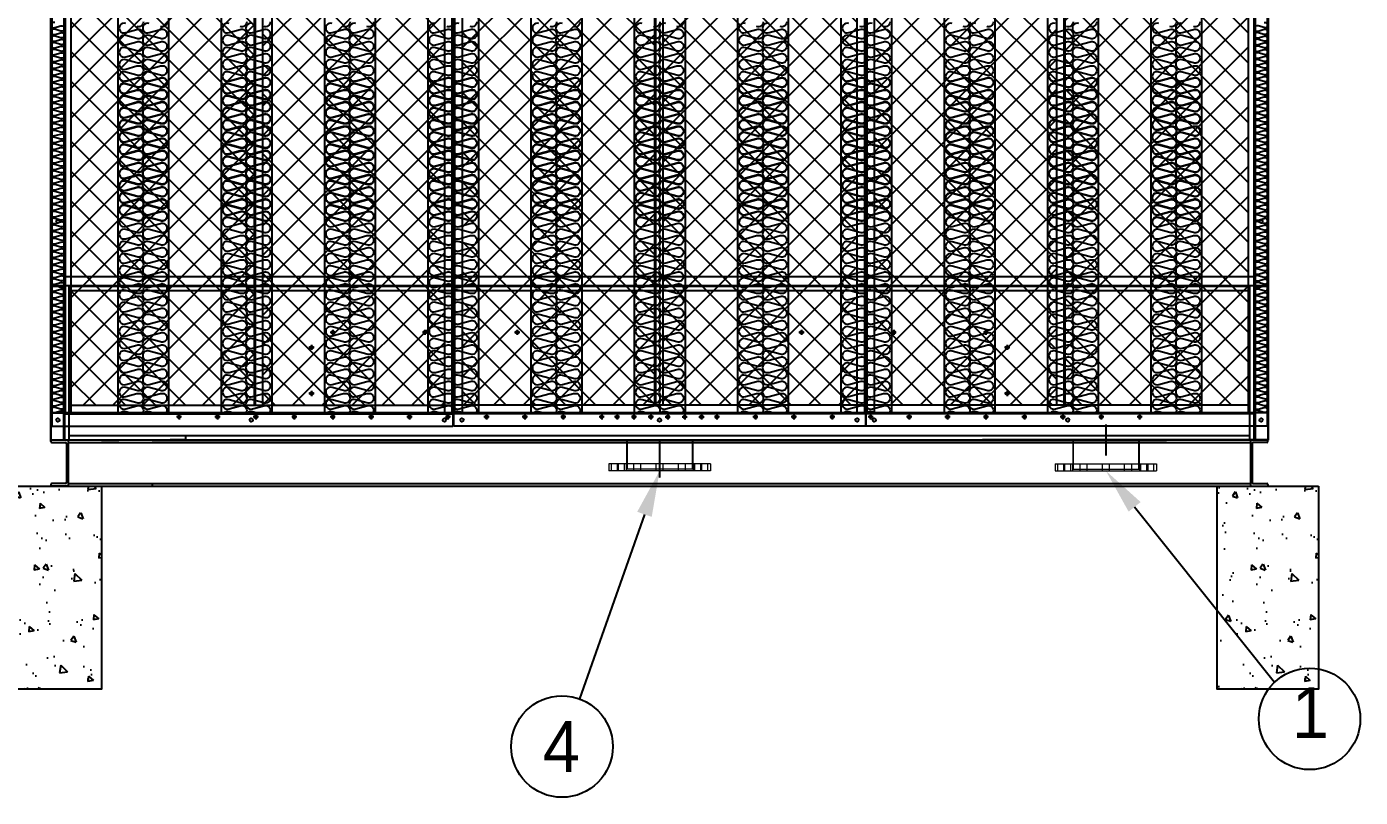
# Model space of a CAD drawing. Header units: millimetres. Extents: x 1817 to 34080, y 1746 to 24560.
# Drawn here: x 23189 to 27133, y 8652 to 10929 of the extents above; entities that cross this region are included whole.
import ezdxf
from ezdxf.enums import TextEntityAlignment as Align

# ---------------------------------------------------------------- set-up
doc = ezdxf.new("R2010")
doc.units = ezdxf.units.MM
doc.linetypes.add('CENTER', pattern=[2, 1.25, -0.25, 0.25, -0.25])
for name, color, linetype in [('center', 1, 'CENTER'), ('SMS', 220, 'Continuous'), ('냉각탑', 4, 'Continuous'), ('냉각탑_dim', 1, 'Continuous'), ('냉각탑_text', 3, 'Continuous'), ('냉각탑_찬넬방진', 1, 'Continuous')]:
    doc.layers.add(name, color=color, linetype=linetype)
doc.styles.add('돋움', font='Dotum.ttf')
pattern_1 = [(45, (4149.657, -83199.656), (-44.19417, 44.19417), []), (135, (4149.657, -83199.656), (-44.19417, -44.19417), [])]

# ---------------------------------------------------------------- blocks, each defined once
blk = doc.blocks.new('SP전면')
at = {"color": 7}
for p, q in [((31549.2, -80510.4), (31549.2, -83988.4)), ((31699.2, -80510.4), (31699.2, -83988.4))]:
    blk.add_line(p, q, dxfattribs=at)
at = {"layer": 'SMS', "color": 5}
for points in [[(31625.1, -82833.1, -0.524856), (31605.6, -82846.6)], [(31572.7, -82837.7, 1.449198), (31572.7, -82864.5), (31605.6, -82855.6, -0.524856), (31625.1, -82869, -0.524856), (31605.6, -82882.5), (31572.7, -82873.6, 1.449198), (31572.7, -82900.4), (31605.6, -82891.5, -0.524856), (31625.1, -82905, -0.524856), (31605.6, -82918.4), (31572.7, -82909.5, 1.449198), (31572.7, -82936.3), (31605.6, -82927.4, -0.524856), (31625.1, -82940.9, -0.524856), (31605.6, -82954.3), (31572.7, -82945.4, 1.449198), (31572.7, -82972.3), (31605.6, -82963.3, -0.524856), (31625.1, -82976.8, -0.524856), (31605.6, -82990.2), (31572.7, -82981.3, 1.449198), (31572.7, -83008.2), (31605.6, -82999.3, -0.524856), (31625.1, -83012.7, -0.524856), (31605.6, -83026.1), (31572.7, -83017.2, 1.449198), (31572.7, -83044.1), (31605.6, -83035.2, -0.524856), (31625.1, -83048.6, -0.524856), (31605.6, -83062), (31572.7, -83053.1, 1.449198), (31572.7, -83080), (31605.6, -83071.1, -0.524856), (31625.1, -83084.5, -0.524856), (31605.6, -83097.9), (31572.7, -83089, 1.449198), (31572.7, -83115.9), (31605.6, -83107, -0.524856), (31625.1, -83120.4, -0.524856), (31605.6, -83133.8), (31572.7, -83124.9, 1.449198), (31572.7, -83151.8), (31605.6, -83142.9, -0.524856), (31625.1, -83156.3, -0.524856), (31605.6, -83169.8), (31572.7, -83160.9, 1.449198), (31572.7, -83187.7), (31605.6, -83178.8, -0.524856), (31625.1, -83192.2, -0.524856), (31605.6, -83205.7), (31572.7, -83196.8, 1.449198), (31572.7, -83223.6), (31605.6, -83214.7, -0.524856), (31625.1, -83228.1, -0.524856), (31605.6, -83241.6), (31572.7, -83232.7, 1.449198), (31572.7, -83259.5), (31605.6, -83250.6, -0.524856), (31625.1, -83264.1, -0.524856), (31605.6, -83277.5), (31572.7, -83268.6, 1.449198), (31572.7, -83295.4), (31605.6, -83286.5, -0.524856), (31625.1, -83300, -0.524856), (31605.6, -83313.4), (31572.7, -83304.5, 1.449198), (31572.7, -83331.4), (31605.6, -83322.4, -0.524856), (31625.1, -83335.9, -0.524856), (31605.6, -83349.3), (31572.7, -83340.4, 1.449198), (31572.7, -83367.3), (31605.6, -83358.4, -0.524856), (31625.1, -83371.8, -0.524856), (31605.6, -83385.2), (31572.7, -83376.3, 0.440524), (31553.8, -83385.9, 0.440524)], [(31694.7, -82833.1, -0.524856), (31675.2, -82846.6)], [(31642.3, -82837.7, 1.449198), (31642.3, -82864.5), (31675.2, -82855.6, -0.524856), (31694.7, -82869, -0.524856), (31675.2, -82882.5), (31642.3, -82873.6, 1.449198), (31642.3, -82900.4), (31675.2, -82891.5, -0.524856), (31694.7, -82905, -0.524856), (31675.2, -82918.4), (31642.3, -82909.5, 1.449198), (31642.3, -82936.3), (31675.2, -82927.4, -0.524856), (31694.7, -82940.9, -0.524856), (31675.2, -82954.3), (31642.3, -82945.4, 1.449198), (31642.3, -82972.3), (31675.2, -82963.3, -0.524856), (31694.7, -82976.8, -0.524856), (31675.2, -82990.2), (31642.3, -82981.3, 1.449198), (31642.3, -83008.2), (31675.2, -82999.3, -0.524856), (31694.7, -83012.7, -0.524856), (31675.2, -83026.1), (31642.3, -83017.2, 1.449198), (31642.3, -83044.1), (31675.2, -83035.2, -0.524856), (31694.7, -83048.6, -0.524856), (31675.2, -83062), (31642.3, -83053.1, 1.449198), (31642.3, -83080), (31675.2, -83071.1, -0.524856), (31694.7, -83084.5, -0.524856), (31675.2, -83097.9), (31642.3, -83089, 1.449198), (31642.3, -83115.9), (31675.2, -83107, -0.524856), (31694.7, -83120.4, -0.524856), (31675.2, -83133.8), (31642.3, -83124.9, 1.449198), (31642.3, -83151.8), (31675.2, -83142.9, -0.524856), (31694.7, -83156.3, -0.524856), (31675.2, -83169.8), (31642.3, -83160.9, 1.449198), (31642.3, -83187.7), (31675.2, -83178.8, -0.524856), (31694.7, -83192.2, -0.524856), (31675.2, -83205.7), (31642.3, -83196.8, 1.449198), (31642.3, -83223.6), (31675.2, -83214.7, -0.524856), (31694.7, -83228.1, -0.524856), (31675.2, -83241.6), (31642.3, -83232.7, 1.449198), (31642.3, -83259.5), (31675.2, -83250.6, -0.524856), (31694.7, -83264.1, -0.524856), (31675.2, -83277.5), (31642.3, -83268.6, 1.449198), (31642.3, -83295.4), (31675.2, -83286.5, -0.524856), (31694.7, -83300, -0.524856), (31675.2, -83313.4), (31642.3, -83304.5, 1.449198), (31642.3, -83331.4), (31675.2, -83322.4, -0.524856), (31694.7, -83335.9, -0.524856), (31675.2, -83349.3), (31642.3, -83340.4, 1.449198), (31642.3, -83367.3), (31675.2, -83358.4, -0.524856), (31694.7, -83371.8, -0.524856), (31675.2, -83385.2), (31642.3, -83376.3, 0.440524), (31623.4, -83385.9, 0.440524)], [(31553.7, -82996.9, 0.446849), (31572.7, -83006.8), (31605.6, -82997.9, -0.524856), (31625.1, -83011.3, -0.524856), (31605.6, -83024.7), (31572.7, -83015.8, 1.449198), (31572.7, -83042.7), (31605.6, -83033.8, -0.524856), (31625.1, -83047.2, -0.524856), (31605.6, -83060.6), (31572.7, -83051.7, 1.449198), (31572.7, -83078.6), (31605.6, -83069.7, -0.524856), (31625.1, -83083.1, -0.524856), (31605.6, -83096.6), (31572.7, -83087.7, 1.449198), (31572.7, -83114.5), (31605.6, -83105.6, -0.524856), (31625.1, -83119, -0.524856), (31605.6, -83132.5), (31572.7, -83123.6, 1.449198), (31572.7, -83150.4), (31605.6, -83141.5, -0.524856), (31625.1, -83154.9, -0.524856), (31605.6, -83168.4), (31572.7, -83159.5, 1.449198), (31572.7, -83186.3), (31605.6, -83177.4, -0.524856), (31625.1, -83190.9, -0.524856), (31605.6, -83204.3), (31572.7, -83195.4, 1.449198), (31572.7, -83222.2), (31605.6, -83213.3, -0.524856), (31625.1, -83226.8, -0.524856), (31605.6, -83240.2), (31572.7, -83231.3, 1.449198), (31572.7, -83258.2), (31605.6, -83249.2, -0.524856), (31625.1, -83262.7, -0.524856), (31605.6, -83276.1), (31572.7, -83267.2, 1.449198), (31572.7, -83294.1), (31605.6, -83285.2, -0.524856), (31625.1, -83298.6, -0.524856), (31605.6, -83312), (31572.7, -83303.1, 1.449198), (31572.7, -83330), (31605.6, -83321.1, -0.524856), (31625.1, -83334.5, -0.524856), (31605.6, -83347.9), (31572.7, -83339, 1.449198), (31572.7, -83365.9), (31605.6, -83357, -0.524856), (31625.1, -83370.4, -0.524856), (31605.6, -83383.8), (31572.7, -83374.9, 1.449198), (31572.7, -83401.8), (31605.6, -83392.9, -0.524856), (31625.1, -83406.3, -0.524856), (31605.6, -83419.7), (31572.7, -83410.8, 1.449198), (31572.7, -83437.7), (31605.6, -83428.8, -0.524856), (31625.1, -83442.2, -0.524856), (31605.6, -83455.7), (31572.7, -83446.8, 1.449198), (31572.7, -83473.6), (31605.6, -83464.7, -0.524856), (31625.1, -83478.1, -0.524856), (31605.6, -83491.6), (31572.7, -83482.7, 1.449198), (31572.7, -83509.5), (31605.6, -83500.6, -0.524856), (31625.1, -83514, -0.524856), (31605.6, -83527.5), (31572.7, -83518.6, 1.449198), (31572.7, -83545.4), (31605.6, -83536.5, -0.524856), (31625.1, -83550, -0.524856), (31605.6, -83563.4), (31572.7, -83554.5, 1.449198), (31572.7, -83581.3), (31605.6, -83572.4, -0.524856), (31625.1, -83585.9, -0.524856), (31605.6, -83599.3), (31572.7, -83590.4, 1.449198), (31572.7, -83617.3), (31605.6, -83608.3, -0.524856), (31625.1, -83621.8, -0.524856), (31605.6, -83635.2), (31572.7, -83626.3, 1.449198), (31572.7, -83653.2), (31605.6, -83644.3, -0.524856), (31625.1, -83657.7, -0.524856), (31605.6, -83671.1), (31572.7, -83662.2, 1.449198), (31572.7, -83689.1), (31605.6, -83680.2, -0.524856), (31625.1, -83693.6, -0.524856), (31605.6, -83707), (31572.7, -83698.1, 1.449198), (31572.7, -83725), (31605.6, -83716.1, -0.524856), (31625.1, -83729.5, -0.524856), (31605.6, -83742.9), (31572.7, -83734, 1.449198), (31572.7, -83760.9), (31605.6, -83752, -0.524856), (31625.1, -83765.4, -0.524856), (31605.6, -83778.8), (31572.7, -83769.9, 1.449198), (31572.7, -83796.8), (31605.6, -83787.9, -0.524856), (31625.1, -83801.3, -0.524856), (31605.6, -83814.8), (31572.7, -83805.9, 1.449198), (31572.7, -83832.7), (31605.6, -83823.8, -0.524856), (31625.1, -83837.2, -0.524856), (31605.6, -83850.7), (31572.7, -83841.8, 1.449198), (31572.7, -83868.6), (31605.6, -83859.7, -0.524856), (31625.1, -83873.1, -0.524856), (31605.6, -83886.6), (31572.7, -83877.7, 1.449198), (31572.7, -83904.5), (31605.6, -83895.6, -0.524856), (31625.1, -83909.1, -0.524856), (31605.6, -83922.5), (31572.7, -83913.6, 1.449198), (31572.7, -83940.4), (31605.6, -83931.5, -0.524856), (31625.1, -83945, -0.524856), (31605.6, -83958.4), (31572.7, -83949.5, 1.449198), (31572.7, -83976.4), (31605.6, -83967.4, -0.524856), (31625.1, -83980.9, -0.1385), (31622.9, -83988.4, -0.1385)], [(31623.3, -82996.9, 0.446849), (31642.3, -83006.8), (31675.2, -82997.9, -0.524856), (31694.7, -83011.3, -0.524856), (31675.2, -83024.7), (31642.3, -83015.8, 1.449198), (31642.3, -83042.7), (31675.2, -83033.8, -0.524856), (31694.7, -83047.2, -0.524856), (31675.2, -83060.6), (31642.3, -83051.7, 1.449198), (31642.3, -83078.6), (31675.2, -83069.7, -0.524856), (31694.7, -83083.1, -0.524856), (31675.2, -83096.6), (31642.3, -83087.7, 1.449198), (31642.3, -83114.5), (31675.2, -83105.6, -0.524856), (31694.7, -83119, -0.524856), (31675.2, -83132.5), (31642.3, -83123.6, 1.449198), (31642.3, -83150.4), (31675.2, -83141.5, -0.524856), (31694.7, -83154.9, -0.524856), (31675.2, -83168.4), (31642.3, -83159.5, 1.449198), (31642.3, -83186.3), (31675.2, -83177.4, -0.524856), (31694.7, -83190.9, -0.524856), (31675.2, -83204.3), (31642.3, -83195.4, 1.449198), (31642.3, -83222.2), (31675.2, -83213.3, -0.524856), (31694.7, -83226.8, -0.524856), (31675.2, -83240.2), (31642.3, -83231.3, 1.449198), (31642.3, -83258.2), (31675.2, -83249.2, -0.524856), (31694.7, -83262.7, -0.524856), (31675.2, -83276.1), (31642.3, -83267.2, 1.449198), (31642.3, -83294.1), (31675.2, -83285.2, -0.524856), (31694.7, -83298.6, -0.524856), (31675.2, -83312), (31642.3, -83303.1, 1.449198), (31642.3, -83330), (31675.2, -83321.1, -0.524856), (31694.7, -83334.5, -0.524856), (31675.2, -83347.9), (31642.3, -83339, 1.449198), (31642.3, -83365.9), (31675.2, -83357, -0.524856), (31694.7, -83370.4, -0.524856), (31675.2, -83383.8), (31642.3, -83374.9, 1.449198), (31642.3, -83401.8), (31675.2, -83392.9, -0.524856), (31694.7, -83406.3, -0.524856), (31675.2, -83419.7), (31642.3, -83410.8, 1.449198), (31642.3, -83437.7), (31675.2, -83428.8, -0.524856), (31694.7, -83442.2, -0.524856), (31675.2, -83455.7), (31642.3, -83446.8, 1.449198), (31642.3, -83473.6), (31675.2, -83464.7, -0.524856), (31694.7, -83478.1, -0.524856), (31675.2, -83491.6), (31642.3, -83482.7, 1.449198), (31642.3, -83509.5), (31675.2, -83500.6, -0.524856), (31694.7, -83514, -0.524856), (31675.2, -83527.5), (31642.3, -83518.6, 1.449198), (31642.3, -83545.4), (31675.2, -83536.5, -0.524856), (31694.7, -83550, -0.524856), (31675.2, -83563.4), (31642.3, -83554.5, 1.449198), (31642.3, -83581.3), (31675.2, -83572.4, -0.524856), (31694.7, -83585.9, -0.524856), (31675.2, -83599.3), (31642.3, -83590.4, 1.449198), (31642.3, -83617.3), (31675.2, -83608.3, -0.524856), (31694.7, -83621.8, -0.524856), (31675.2, -83635.2), (31642.3, -83626.3, 1.449198), (31642.3, -83653.2), (31675.2, -83644.3, -0.524856), (31694.7, -83657.7, -0.524856), (31675.2, -83671.1), (31642.3, -83662.2, 1.449198), (31642.3, -83689.1), (31675.2, -83680.2, -0.524856), (31694.7, -83693.6, -0.524856), (31675.2, -83707), (31642.3, -83698.1, 1.449198), (31642.3, -83725), (31675.2, -83716.1, -0.524856), (31694.7, -83729.5, -0.524856), (31675.2, -83742.9), (31642.3, -83734, 1.449198), (31642.3, -83760.9), (31675.2, -83752, -0.524856), (31694.7, -83765.4, -0.524856), (31675.2, -83778.8), (31642.3, -83769.9, 1.449198), (31642.3, -83796.8), (31675.2, -83787.9, -0.524856), (31694.7, -83801.3, -0.524856), (31675.2, -83814.8), (31642.3, -83805.9, 1.449198), (31642.3, -83832.7), (31675.2, -83823.8, -0.524856), (31694.7, -83837.2, -0.524856), (31675.2, -83850.7), (31642.3, -83841.8, 1.449198), (31642.3, -83868.6), (31675.2, -83859.7, -0.524856), (31694.7, -83873.1, -0.524856), (31675.2, -83886.6), (31642.3, -83877.7, 1.449198), (31642.3, -83904.5), (31675.2, -83895.6, -0.524856), (31694.7, -83909.1, -0.524856), (31675.2, -83922.5), (31642.3, -83913.6, 1.449198), (31642.3, -83940.4), (31675.2, -83931.5, -0.524856), (31694.7, -83945, -0.524856), (31675.2, -83958.4), (31642.3, -83949.5, 1.449198), (31642.3, -83976.4), (31675.2, -83967.4, -0.524856), (31694.7, -83980.9, -0.1385), (31692.6, -83988.4, -0.1385)], [(31572.7, -83376.3, 1.449198), (31572.7, -83403.2), (31605.6, -83394.3, -0.524856), (31625.1, -83407.7, -0.524856), (31605.6, -83421.1), (31572.7, -83412.2, 0.54148), (31553.3, -83426.4, 0.54148)], [(31642.3, -83376.3, 1.449198), (31642.3, -83403.2), (31675.2, -83394.3, -0.524856), (31694.7, -83407.7, -0.524856), (31675.2, -83421.1), (31642.3, -83412.2, 0.54148), (31622.9, -83426.4, 0.54148)], [(31583.8, -83988.4), (31572.7, -83985.4, 0.287554), (31557.7, -83988.4)], [(31653.4, -83988.4), (31642.3, -83985.4, 0.287554), (31627.4, -83988.4)]]:
    blk.add_lwpolyline(points, format="xyb", dxfattribs=at)
blk = doc.blocks.new('SCR350')
at = {"ltscale": 500}
h = blk.add_hatch(dxfattribs=at)
h.set_pattern_fill('ANSI37', color=251, scale=500)
h.set_pattern_definition(pattern_1)
h.paths.add_polyline_path([(31952.5, -67155.8), (31410.7, -67155.8), (31410.7, -70588.8), (31952.5, -70588.8)])
h = blk.add_hatch(dxfattribs=at)
h.set_pattern_fill('ANSI37', color=251, scale=500)
h.set_pattern_definition([(45, (4326.657, -83199.656), (-44.19417, 44.19417), []), (135, (4326.657, -83199.656), (-44.19417, -44.19417), [])])
h.paths.add_polyline_path([(32515.1, -67155.8), (31977.5, -67155.8), (31977.5, -70588.8), (32515.1, -70588.8)])
h = blk.add_hatch(dxfattribs=at)
h.set_pattern_fill('ANSI37', color=251, scale=500)
h.set_pattern_definition([(45, (4125.66, -83199.656), (-44.19417, 44.19417), []), (135, (4125.66, -83199.656), (-44.19417, -44.19417), [])])
h.paths.add_polyline_path([(32567.4, -70588.8), (33136.3, -70588.8), (33136.3, -67155.8), (32567.4, -67155.8)])
h = blk.add_hatch(dxfattribs=at)
h.set_pattern_fill('ANSI37', color=251, scale=500)
h.set_pattern_definition([(45, (4173.66, -83199.656), (-44.19417, 44.19417), []), (135, (4173.66, -83199.656), (-44.19417, -44.19417), [])])
h.paths.add_polyline_path([(33161.3, -70588.8), (33735.3, -70588.8), (33735.3, -67155.8), (33161.3, -67155.8)])
h = blk.add_hatch(dxfattribs=at)
h.set_pattern_fill('ANSI37', color=251, scale=500)
h.set_pattern_definition([(45, (4327.157, -83199.656), (-44.19417, 44.19417), []), (135, (4327.157, -83199.656), (-44.19417, -44.19417), [])])
h.paths.add_polyline_path([(33786.4, -70588.8), (34325, -70588.8), (34325, -67155.8), (33786.4, -67155.8)])
h = blk.add_hatch(dxfattribs=at)
h.set_pattern_fill('ANSI37', color=251, scale=500)
h.set_pattern_definition(pattern_1)
h.paths.add_polyline_path([(34350, -70588.8), (34891.7, -70588.8), (34891.7, -67155.8), (34350, -67155.8)])
at = {"color": 251, "ltscale": 500}
for p, q in [((31354.2, -67094.3), (31354.2, -70650.3)), ((32540.2, -67094.3), (32540.2, -70650.3)), ((32542.2, -67094.3), (32542.2, -70650.3)), ((33760.4, -67094.3), (33760.4, -70650.3)), ((33761.2, -67094.3), (33761.2, -70650.3)), ((34948.2, -67094.3), (34948.2, -70650.3)), ((31390.7, -67130.8), (31390.7, -70613.8)), ((31393.2, -67133.3), (31393.2, -70611.3)), ((31410.7, -67133.3), (31410.7, -70611.3)), ((31952.5, -67155.8), (31952.5, -70588.8)), ((31955.5, -67155.8), (31955.5, -70588.8)), ((31977.5, -67155.8), (31977.5, -70588.8)), ((32515.1, -67133.3), (32515.1, -70611.3)), ((32537.1, -67133.3), (32537.1, -70611.3)), ((32545.4, -67133.3), (32545.4, -70611.3)), ((32567.4, -67133.3), (32567.4, -70611.3)), ((33136.3, -67155.8), (33136.3, -70588.8)), ((33139.3, -67155.8), (33139.3, -70588.8)), ((33161.3, -67155.8), (33161.3, -70588.8)), ((33735.3, -67133.3), (33735.3, -70611.3)), ((33757.3, -67133.3), (33757.3, -70611.3)), ((33764.4, -67133.3), (33764.4, -70611.3)), ((33786.4, -67133.3), (33786.4, -70611.3)), ((34325, -67155.8), (34325, -70588.8)), ((34347, -67155.8), (34347, -70588.8)), ((34350, -67155.8), (34350, -70588.8)), ((34891.7, -67133.3), (34891.7, -70611.3)), ((34909.2, -67133.3), (34909.2, -70611.3)), ((34911.7, -67130.8), (34911.7, -70613.8)), ((31410.7, -70588.8), (32540.2, -70588.8)), ((33760.4, -70588.8), (32542.2, -70588.8)), ((34891.7, -70588.8), (33761.2, -70588.8)), ((31354.2, -70611.3), (32540.2, -70611.3)), ((31390.7, -70613.8), (32540.2, -70613.8)), ((33760.4, -70611.3), (32542.2, -70611.3)), ((33760.4, -70613.8), (32542.2, -70613.8)), ((34948.2, -70611.3), (33761.2, -70611.3)), ((34911.7, -70613.8), (33761.2, -70613.8)), ((31354.2, -70650.3), (32540.2, -70650.3)), ((31355.2, -70650.3), (32540.2, -70650.3)), ((33760.4, -70650.3), (32542.2, -70650.3)), ((33760.4, -70650.3), (32542.2, -70650.3)), ((34947.2, -70650.3), (33761.2, -70650.3)), ((34948.2, -70650.3), (33761.2, -70650.3))]:
    blk.add_line(p, q, dxfattribs=at)
for centre in [(31372.2, -70045.6), (34930.2, -70045.6), (31372.2, -70632.3), (31944.1, -70632.3), (32515.2, -70632.3), (32567.2, -70632.3), (33151.3, -70632.3), (33735.4, -70632.3), (33786.2, -70632.3), (34358.4, -70632.3), (34930.2, -70632.3)]:
    blk.add_circle(centre, 5, dxfattribs=at)
blk = doc.blocks.new('2')
for p, q in [((23260, 13307.8), (23260, 9707.8)), ((26860, 13307.8), (26860, 9707.8)), ((23260, 12951.4), (23260, 10164)), ((23298.2, 12951.4), (23298.2, 10164)), ((26821.7, 12951.4), (26821.7, 10164)), ((26859.9, 12260.4), (26859.9, 10164)), ((23300, 10191.3), (26819.9, 10191.3)), ((23300, 10191.3), (23300, 10164)), ((26819.9, 10191.3), (26819.9, 10164)), ((23260, 10164), (23298.2, 10164)), ((23260, 10162.2), (23298.2, 10162.2)), ((23298.2, 9707.7), (23298.2, 10162.2)), ((23300, 10164), (26819.9, 10164)), ((23300, 9707.7), (23300, 10162.2)), ((23300, 10162.2), (23300, 9707.7)), ((23313.6, 10162.2), (26805.4, 10162.2)), ((26805.4, 10162.2), (23313.6, 10162.2)), ((23313.6, 10162.2), (23313.6, 9707.7)), ((26805.4, 10148.6), (23313.6, 10148.6)), ((26805.4, 9707.7), (26805.4, 10162.2)), ((26819, 9707.7), (26819, 10162.2)), ((26819.9, 10162.2), (26819.9, 9707.7)), ((26821.7, 10164), (26859.9, 10164)), ((26821.7, 10162.2), (26859.9, 10162.2)), ((26821.7, 10162.2), (26821.7, 9707.7)), ((26859.9, 10162.2), (26859.9, 9707.7)), ((26859.9, 9707.7), (26859.9, 10162.2)), ((23260, 9707.8), (26015, 9707.8)), ((23313.6, 9721.3), (26805.4, 9721.3)), ((26560.4, 9707.7), (23559.5, 9707.7)), ((23599.5, 9707.7), (26519.5, 9707.7)), ((23613.1, 9709.5), (23658.6, 9709.5)), ((23658.6, 9721.3), (23658.6, 9707.7)), ((26860, 9707.8), (26015, 9707.8)), ((26015, 9707.8), (26860, 9707.8))]:
    blk.add_line(p, q)
at = {"color": 7}
for p, q in [((23260, 13307.8), (23260, 9707.8)), ((23302, 13307.8), (23302, 9787.8)), ((26818, 13307.8), (26818, 9787.8)), ((26860, 13307.8), (26860, 9707.8)), ((26860, 9787.8), (23260, 9787.8)), ((23260, 9707.8), (26015, 9707.8)), ((26860, 9707.8), (26015, 9707.8)), ((26860, 9707.8), (26015, 9707.8))]:
    blk.add_line(p, q, dxfattribs=at)
at = {"ltscale": 500}
for p, q in [((23260, 9707.7), (23260, 13016.8)), ((26859.9, 13016.8), (26859.9, 9707.7)), ((26859.9, 9707.7), (23260, 9707.7))]:
    blk.add_line(p, q, dxfattribs=at)
at = {"color": 7, "lineweight": 15}
for p, q in [((24962.3, 9707.7), (24962.3, 9636.8)), ((24964.1, 9707.7), (24964.1, 9621.3)), ((25156.9, 9707.7), (25156.9, 9621.3)), ((25158.7, 9707.7), (25158.7, 9636.8)), ((26282, 9707.7), (26282, 9636.8)), ((26283.8, 9707.7), (26283.8, 9621.3)), ((26476.5, 9707.7), (26476.5, 9621.3)), ((26478.3, 9707.7), (26478.3, 9636.8)), ((25060.5, 9636.8), (24910.5, 9636.8)), ((24910.5, 9636.8), (24910.5, 9616.8)), ((24918.2, 9616.8), (24918.2, 9636.8)), ((24935.9, 9616.8), (24935.9, 9636.8)), ((24935.9, 9616.8), (24935.9, 9636.8)), ((24939.1, 9616.8), (24939.1, 9636.8)), ((24956.8, 9616.8), (24956.8, 9636.8)), ((24956.8, 9616.8), (24956.8, 9636.8)), ((24961.4, 9636.8), (24961.4, 9616.8)), ((24962.3, 9636.8), (24962.3, 9621.3)), ((24984.1, 9616.8), (24984.1, 9636.8)), ((24984.1, 9616.8), (24984.1, 9636.8)), ((25005.1, 9616.8), (25005.1, 9636.8)), ((25005.1, 9616.8), (25005.1, 9636.8)), ((25050.1, 9616.8), (25050.1, 9636.8)), ((25050.1, 9616.8), (25050.1, 9636.8)), ((25210.5, 9636.8), (25060.5, 9636.8)), ((25071, 9616.8), (25071, 9636.8)), ((25071, 9616.8), (25071, 9636.8)), ((25116, 9616.8), (25116, 9636.8)), ((25116, 9616.8), (25116, 9636.8)), ((25136.9, 9616.8), (25136.9, 9636.8)), ((25136.9, 9616.8), (25136.9, 9636.8)), ((25158.7, 9636.8), (25158.7, 9621.3)), ((25159.6, 9636.8), (25159.6, 9616.8)), ((25164.2, 9616.8), (25164.2, 9636.8)), ((25164.2, 9616.8), (25164.2, 9636.8)), ((25181.9, 9616.8), (25181.9, 9636.8)), ((25185.1, 9616.8), (25185.1, 9636.8)), ((25185.1, 9616.8), (25185.1, 9636.8)), ((25202.8, 9616.8), (25202.8, 9636.8)), ((25210.5, 9636.8), (25210.5, 9616.8)), ((26230.1, 9636.8), (26380.1, 9636.8)), ((26230.1, 9636.8), (26230.1, 9616.8)), ((26237.9, 9616.8), (26237.9, 9636.8)), ((26255.5, 9616.8), (26255.5, 9636.8)), ((26255.5, 9616.8), (26255.5, 9636.8)), ((26258.8, 9616.8), (26258.8, 9636.8)), ((26276.4, 9616.8), (26276.4, 9636.8)), ((26276.4, 9616.8), (26276.4, 9636.8)), ((26281.1, 9636.8), (26281.1, 9616.8)), ((26282, 9636.8), (26282, 9621.3)), ((26303.8, 9616.8), (26303.8, 9636.8)), ((26303.8, 9616.8), (26303.8, 9636.8)), ((26324.7, 9616.8), (26324.7, 9636.8)), ((26324.7, 9616.8), (26324.7, 9636.8)), ((26369.7, 9616.8), (26369.7, 9636.8)), ((26369.7, 9616.8), (26369.7, 9636.8)), ((26380.1, 9636.8), (26530.1, 9636.8)), ((26390.6, 9616.8), (26390.6, 9636.8)), ((26390.6, 9616.8), (26390.6, 9636.8)), ((26435.6, 9616.8), (26435.6, 9636.8)), ((26435.6, 9616.8), (26435.6, 9636.8)), ((26456.5, 9616.8), (26456.5, 9636.8)), ((26456.5, 9616.8), (26456.5, 9636.8)), ((26478.3, 9636.8), (26478.3, 9621.3)), ((26479.2, 9636.8), (26479.2, 9616.8)), ((26483.8, 9616.8), (26483.8, 9636.8)), ((26483.8, 9616.8), (26483.8, 9636.8)), ((26501.5, 9616.8), (26501.5, 9636.8)), ((26504.8, 9616.8), (26504.8, 9636.8)), ((26504.8, 9616.8), (26504.8, 9636.8)), ((26522.4, 9616.8), (26522.4, 9636.8)), ((26530.1, 9636.8), (26530.1, 9616.8)), ((25060.5, 9616.8), (24910.5, 9616.8)), ((25060.5, 9621.3), (24962.3, 9621.3)), ((25060.5, 9621.3), (24964.1, 9621.3)), ((25158.7, 9621.3), (25060.5, 9621.3)), ((25210.5, 9616.8), (25060.5, 9616.8)), ((26230.1, 9616.8), (26380.1, 9616.8)), ((26282, 9621.3), (26380.1, 9621.3)), ((26380.1, 9621.3), (26478.3, 9621.3)), ((26380.1, 9621.3), (26476.5, 9621.3)), ((26380.1, 9616.8), (26530.1, 9616.8))]:
    blk.add_line(p, q, dxfattribs=at)
for centre in [(24093.6, 10025.8), (24366.3, 10025.8), (24639.1, 10025.8), (25480, 10025.8), (25752.7, 10025.8), (26025.4, 10025.8), (24030.9, 9981.3), (26088.1, 9981.3), (24030.9, 9844.9), (26088.1, 9844.9), (23639.1, 9775.8), (23752.7, 9775.8), (23866.3, 9775.8), (23980, 9775.8), (24093.6, 9775.8), (24207.2, 9775.8), (24320.9, 9775.8), (24434.5, 9775.8), (24548.1, 9775.8), (24661.8, 9775.8), (24775.4, 9775.8), (24889.1, 9775.8), (24934.5, 9775.8), (24984.5, 9775.8), (25034.5, 9775.8), (25084.5, 9775.8), (25134.5, 9775.8), (25184.5, 9775.8), (25230, 9775.8), (25343.6, 9775.8), (25457.2, 9775.8), (25570.9, 9775.8), (25684.5, 9775.8), (25798.1, 9775.8), (25911.8, 9775.8), (26025.4, 9775.8), (26139.1, 9775.8), (26252.7, 9775.8), (26366.3, 9775.8), (26480, 9775.8)]:
    blk.add_circle(centre, 4.09)
at = {"layer": 'center'}
for p, q in [((24101.3, 10025.8), (24085.9, 10025.8)), ((24093.6, 10033.6), (24093.6, 10018.1)), ((24374.1, 10025.8), (24358.6, 10025.8)), ((24366.3, 10033.6), (24366.3, 10018.1)), ((24646.8, 10025.8), (24631.3, 10025.8)), ((24639.1, 10033.6), (24639.1, 10018.1)), ((25487.7, 10025.8), (25472.2, 10025.8)), ((25480, 10033.6), (25480, 10018.1)), ((25760.4, 10025.8), (25745, 10025.8)), ((25752.7, 10033.6), (25752.7, 10018.1)), ((26033.1, 10025.8), (26017.7, 10025.8)), ((26025.4, 10033.6), (26025.4, 10018.1)), ((24038.6, 9981.3), (24023.1, 9981.3)), ((24030.9, 9989), (24030.9, 9973.6)), ((26095.9, 9981.3), (26080.4, 9981.3)), ((26088.1, 9989), (26088.1, 9973.6)), ((24038.6, 9844.9), (24023.1, 9844.9)), ((24030.9, 9852.7), (24030.9, 9837.2)), ((26095.9, 9844.9), (26080.4, 9844.9)), ((26088.1, 9852.7), (26088.1, 9837.2)), ((23639.1, 9783.6), (23639.1, 9768.1)), ((23752.7, 9783.6), (23752.7, 9768.1)), ((23866.3, 9783.6), (23866.3, 9768.1)), ((23980, 9783.6), (23980, 9768.1)), ((24093.6, 9783.6), (24093.6, 9768.1)), ((24207.2, 9783.6), (24207.2, 9768.1)), ((24320.9, 9783.6), (24320.9, 9768.1)), ((24434.5, 9783.6), (24434.5, 9768.1)), ((24548.1, 9783.6), (24548.1, 9768.1)), ((24661.8, 9783.6), (24661.8, 9768.1)), ((24775.4, 9783.6), (24775.4, 9768.1)), ((24889.1, 9783.6), (24889.1, 9768.1)), ((24934.5, 9783.6), (24934.5, 9768.1)), ((24984.5, 9783.6), (24984.5, 9768.1)), ((25034.5, 9783.6), (25034.5, 9768.1)), ((25084.5, 9783.6), (25084.5, 9768.1)), ((25134.5, 9783.6), (25134.5, 9768.1)), ((25184.5, 9783.6), (25184.5, 9768.1)), ((25230, 9783.6), (25230, 9768.1)), ((25343.6, 9783.6), (25343.6, 9768.1)), ((25457.2, 9783.6), (25457.2, 9768.1)), ((25570.9, 9783.6), (25570.9, 9768.1)), ((25684.5, 9783.6), (25684.5, 9768.1)), ((25798.1, 9783.6), (25798.1, 9768.1)), ((25911.8, 9783.6), (25911.8, 9768.1)), ((26025.4, 9783.6), (26025.4, 9768.1)), ((26139.1, 9783.6), (26139.1, 9768.1)), ((26252.7, 9783.6), (26252.7, 9768.1)), ((26366.3, 9783.6), (26366.3, 9768.1)), ((26480, 9783.6), (26480, 9768.1)), ((23646.8, 9775.8), (23631.3, 9775.8)), ((23760.4, 9775.8), (23745, 9775.8)), ((23874.1, 9775.8), (23858.6, 9775.8)), ((23987.7, 9775.8), (23972.2, 9775.8)), ((24101.3, 9775.8), (24085.9, 9775.8)), ((24215, 9775.8), (24199.5, 9775.8)), ((24328.6, 9775.8), (24313.1, 9775.8)), ((24442.2, 9775.8), (24426.8, 9775.8)), ((24555.9, 9775.8), (24540.4, 9775.8)), ((24669.5, 9775.8), (24654.1, 9775.8)), ((24783.1, 9775.8), (24767.7, 9775.8)), ((24896.8, 9775.8), (24881.3, 9775.8)), ((24942.2, 9775.8), (24926.8, 9775.8)), ((24992.2, 9775.8), (24976.8, 9775.8)), ((25042.2, 9775.8), (25026.8, 9775.8)), ((25076.8, 9775.8), (25092.2, 9775.8)), ((25126.8, 9775.8), (25142.2, 9775.8)), ((25176.8, 9775.8), (25192.2, 9775.8)), ((25237.7, 9775.8), (25222.2, 9775.8)), ((25351.3, 9775.8), (25335.9, 9775.8)), ((25465, 9775.8), (25449.5, 9775.8)), ((25578.6, 9775.8), (25563.1, 9775.8)), ((25692.2, 9775.8), (25676.8, 9775.8)), ((25805.9, 9775.8), (25790.4, 9775.8)), ((25919.5, 9775.8), (25904.1, 9775.8)), ((26033.1, 9775.8), (26017.7, 9775.8)), ((26146.8, 9775.8), (26131.3, 9775.8)), ((26260.4, 9775.8), (26245, 9775.8)), ((26374.1, 9775.8), (26358.6, 9775.8)), ((26380.1, 9753.1), (26380.1, 9662.2)), ((26487.7, 9775.8), (26472.2, 9775.8)), ((25060.5, 9707.7), (25060.5, 9595.6))]:
    blk.add_line(p, q, dxfattribs=at)
at = {"layer": 'SMS', "color": 5, "elevation": 0}
for points in [[(23271.8, 10941.1, 1.449198), (23271.8, 10926.2), (23290.1, 10931.1, -0.524856), (23300.9, 10923.7, -0.524856), (23290.1, 10916.2), (23271.8, 10921.2, 1.449198), (23271.8, 10906.2), (23290.1, 10911.2, -0.524856), (23300.9, 10903.7, -0.524856), (23290.1, 10896.3), (23271.8, 10901.2, 1.449198), (23271.8, 10886.3), (23290.1, 10891.2, -0.524856), (23300.9, 10883.8, -0.524856), (23290.1, 10876.3), (23271.8, 10881.3, 1.449198), (23271.8, 10866.3), (23290.1, 10871.3, -0.524856), (23300.9, 10863.8, -0.524856), (23290.1, 10856.4), (23271.8, 10861.3, 1.449198), (23271.8, 10846.4), (23290.1, 10851.3, -0.524856), (23300.9, 10843.9, -0.524856), (23290.1, 10836.4), (23271.8, 10841.4, 1.449198), (23271.8, 10826.4), (23290.1, 10831.4, -0.524856), (23300.9, 10823.9, -0.524856), (23290.1, 10816.5), (23271.8, 10821.4, 1.449198), (23271.8, 10806.5), (23290.1, 10811.4, -0.524856), (23300.9, 10804, -0.524856), (23290.1, 10796.5), (23271.8, 10801.5, 1.449198), (23271.8, 10786.5), (23290.1, 10791.5, -0.524856), (23300.9, 10784, -0.524856), (23290.1, 10776.6), (23271.8, 10781.5, 1.449198), (23271.8, 10766.6), (23290.1, 10771.5, -0.524856), (23300.9, 10764.1, -0.524856), (23290.1, 10756.6), (23271.8, 10761.6, 1.449198), (23271.8, 10746.6), (23290.1, 10751.6, -0.524856), (23300.9, 10744.1, -0.524856), (23290.1, 10736.7), (23271.8, 10741.6, 1.449198), (23271.8, 10726.7), (23290.1, 10731.6, -0.524856), (23300.9, 10724.2, -0.524856), (23290.1, 10716.7), (23271.8, 10721.7, 1.449198), (23271.8, 10706.7), (23290.1, 10711.7, -0.524856), (23300.9, 10704.2, -0.524856), (23290.1, 10696.8), (23271.8, 10701.7, 1.449198), (23271.8, 10686.8), (23290.1, 10691.7, -0.524856), (23300.9, 10684.3, -0.524856), (23290.1, 10676.8), (23271.8, 10681.8, 1.449198), (23271.8, 10666.8), (23290.1, 10671.8, -0.524856), (23300.9, 10664.3, -0.524856), (23290.1, 10656.9), (23271.8, 10661.8, 1.449198), (23271.8, 10646.9), (23290.1, 10651.8, -0.524856), (23300.9, 10644.4, -0.524856), (23290.1, 10636.9), (23271.8, 10641.9, 1.449198), (23271.8, 10626.9), (23290.1, 10631.9, -0.524856), (23300.9, 10624.4, -0.524856), (23290.1, 10617), (23271.8, 10621.9, 1.449198), (23271.8, 10607), (23290.1, 10611.9, -0.524856), (23300.9, 10604.5, -0.524856), (23290.1, 10597), (23271.8, 10602, 1.449198), (23271.8, 10587), (23290.1, 10592, -0.524856), (23300.9, 10584.5, -0.524856), (23290.1, 10577.1), (23271.8, 10582, 1.449198), (23271.8, 10567.1), (23290.1, 10572, -0.524856), (23300.9, 10564.6, -0.524856), (23290.1, 10557.1), (23271.8, 10562.1, 1.449198), (23271.8, 10547.1), (23290.1, 10552.1, -0.524856), (23300.9, 10544.6, -0.524856), (23290.1, 10537.2), (23271.8, 10542.1, 1.449198), (23271.8, 10527.2), (23290.1, 10532.1, -0.524856), (23300.9, 10524.7, -0.524856), (23290.1, 10517.2), (23271.8, 10522.2, 1.449198), (23271.8, 10507.2), (23290.1, 10512.2, -0.524856), (23300.9, 10504.7, -0.524856), (23290.1, 10497.3), (23271.8, 10502.2, 1.449198), (23271.8, 10487.3), (23290.1, 10492.2, -0.524856), (23300.9, 10484.8, -0.524856), (23290.1, 10477.3), (23271.8, 10482.3, 1.449198), (23271.8, 10467.3), (23290.1, 10472.3, -0.524856), (23300.9, 10464.8, -0.524856), (23290.1, 10457.4), (23271.8, 10462.3, 1.449198), (23271.8, 10447.4), (23290.1, 10452.3, -0.524856), (23300.9, 10444.9, -0.524856), (23290.1, 10437.4), (23271.8, 10442.4, 1.449198), (23271.8, 10427.4), (23290.1, 10432.4, -0.524856), (23300.9, 10424.9, -0.524856), (23290.1, 10417.5), (23271.8, 10422.4, 1.449198), (23271.8, 10407.5), (23290.1, 10412.4, -0.524856), (23300.9, 10405, -0.417249), (23292.8, 10397)], [(26848.2, 10941.1, -1.449198), (26848.2, 10926.2), (26830, 10931.1, 0.524856), (26819.1, 10923.7, 0.524856), (26830, 10916.2), (26848.2, 10921.2, -1.449198), (26848.2, 10906.2), (26830, 10911.2, 0.524856), (26819.1, 10903.7, 0.524856), (26830, 10896.3), (26848.2, 10901.2, -1.449198), (26848.2, 10886.3), (26830, 10891.2, 0.524856), (26819.1, 10883.8, 0.524856), (26830, 10876.3), (26848.2, 10881.3, -1.449198), (26848.2, 10866.3), (26830, 10871.3, 0.524856), (26819.1, 10863.8, 0.524856), (26830, 10856.4), (26848.2, 10861.3, -1.449198), (26848.2, 10846.4), (26830, 10851.3, 0.524856), (26819.1, 10843.9, 0.524856), (26830, 10836.4), (26848.2, 10841.4, -1.449198), (26848.2, 10826.4), (26830, 10831.4, 0.524856), (26819.1, 10823.9, 0.524856), (26830, 10816.5), (26848.2, 10821.4, -1.449198), (26848.2, 10806.5), (26830, 10811.4, 0.524856), (26819.1, 10804, 0.524856), (26830, 10796.5), (26848.2, 10801.5, -1.449198), (26848.2, 10786.5), (26830, 10791.5, 0.524856), (26819.1, 10784, 0.524856), (26830, 10776.6), (26848.2, 10781.5, -1.449198), (26848.2, 10766.6), (26830, 10771.5, 0.524856), (26819.1, 10764.1, 0.524856), (26830, 10756.6), (26848.2, 10761.6, -1.449198), (26848.2, 10746.6), (26830, 10751.6, 0.524856), (26819.1, 10744.1, 0.524856), (26830, 10736.7), (26848.2, 10741.6, -1.449198), (26848.2, 10726.7), (26830, 10731.6, 0.524856), (26819.1, 10724.2, 0.524856), (26830, 10716.7), (26848.2, 10721.7, -1.449198), (26848.2, 10706.7), (26830, 10711.7, 0.524856), (26819.1, 10704.2, 0.524856), (26830, 10696.8), (26848.2, 10701.7, -1.449198), (26848.2, 10686.8), (26830, 10691.7, 0.524856), (26819.1, 10684.3, 0.524856), (26830, 10676.8), (26848.2, 10681.8, -1.449198), (26848.2, 10666.8), (26830, 10671.8, 0.524856), (26819.1, 10664.3, 0.524856), (26830, 10656.9), (26848.2, 10661.8, -1.449198), (26848.2, 10646.9), (26830, 10651.8, 0.524856), (26819.1, 10644.4, 0.524856), (26830, 10636.9), (26848.2, 10641.9, -1.449198), (26848.2, 10626.9), (26830, 10631.9, 0.524856), (26819.1, 10624.4, 0.524856), (26830, 10617), (26848.2, 10621.9, -1.449198), (26848.2, 10607), (26830, 10611.9, 0.524856), (26819.1, 10604.5, 0.524856), (26830, 10597), (26848.2, 10602, -1.449198), (26848.2, 10587), (26830, 10592, 0.524856), (26819.1, 10584.5, 0.524856), (26830, 10577.1), (26848.2, 10582, -1.449198), (26848.2, 10567.1), (26830, 10572, 0.524856), (26819.1, 10564.6, 0.524856), (26830, 10557.1), (26848.2, 10562.1, -1.449198), (26848.2, 10547.1), (26830, 10552.1, 0.524856), (26819.1, 10544.6, 0.524856), (26830, 10537.2), (26848.2, 10542.1, -1.449198), (26848.2, 10527.2), (26830, 10532.1, 0.524856), (26819.1, 10524.7, 0.524856), (26830, 10517.2), (26848.2, 10522.2, -1.449198), (26848.2, 10507.2), (26830, 10512.2, 0.524856), (26819.1, 10504.7, 0.524856), (26830, 10497.3), (26848.2, 10502.2, -1.449198), (26848.2, 10487.3), (26830, 10492.2, 0.524856), (26819.1, 10484.8, 0.524856), (26830, 10477.3), (26848.2, 10482.3, -1.449198), (26848.2, 10467.3), (26830, 10472.3, 0.524856), (26819.1, 10464.8, 0.524856), (26830, 10457.4), (26848.2, 10462.3, -1.449198), (26848.2, 10447.4), (26830, 10452.3, 0.524856), (26819.1, 10444.9, 0.524856), (26830, 10437.4), (26848.2, 10442.4, -1.449198), (26848.2, 10427.4), (26830, 10432.4, 0.524856), (26819.1, 10424.9, 0.524856), (26830, 10417.5), (26848.2, 10422.4, -1.449198), (26848.2, 10407.5), (26830, 10412.4, 0.524856), (26819.1, 10405, 0.417249), (26827.2, 10397)], [(23261.2, 10413, 0.446849), (23271.8, 10407.5), (23290.1, 10412.4, -0.524856), (23300.9, 10405, -0.524856), (23290.1, 10397.5), (23271.8, 10402.5, 1.449198), (23271.8, 10387.5), (23290.1, 10392.5, -0.524856), (23300.9, 10385, -0.524856), (23290.1, 10377.6), (23271.8, 10382.5, 1.449198), (23271.8, 10367.6), (23290.1, 10372.5, -0.524856), (23300.9, 10365.1, -0.524856), (23290.1, 10357.6), (23271.8, 10362.6, 1.449198), (23271.8, 10347.6), (23290.1, 10352.6, -0.524856), (23300.9, 10345.1, -0.524856), (23290.1, 10337.7), (23271.8, 10342.6, 1.449198), (23271.8, 10327.7), (23290.1, 10332.6, -0.524856), (23300.9, 10325.2, -0.524856), (23290.1, 10317.7), (23271.8, 10322.7, 1.449198), (23271.8, 10307.7), (23290.1, 10312.7, -0.524856), (23300.9, 10305.2, -0.524856), (23290.1, 10297.8), (23271.8, 10302.7, 1.449198), (23271.8, 10287.8), (23290.1, 10292.7, -0.524856), (23300.9, 10285.3, -0.524856), (23290.1, 10277.8), (23271.8, 10282.8, 1.449198), (23271.8, 10267.8), (23290.1, 10272.8, -0.524856), (23300.9, 10265.3, -0.524856), (23290.1, 10257.9), (23271.8, 10262.8, 1.449198), (23271.8, 10247.9), (23290.1, 10252.8, -0.524856), (23300.9, 10245.4, -0.524856), (23290.1, 10237.9), (23271.8, 10242.9, 1.449198), (23271.8, 10227.9), (23290.1, 10232.9, -0.524856), (23300.9, 10225.4, -0.524856), (23290.1, 10218), (23271.8, 10222.9, 1.449198), (23271.8, 10208), (23290.1, 10212.9, -0.524856), (23300.9, 10205.5, -0.524856), (23290.1, 10198), (23271.8, 10203, 1.449198), (23271.8, 10188), (23290.1, 10193, -0.524856), (23300.9, 10185.5, -0.524856), (23290.1, 10178.1), (23271.8, 10183, 1.449198), (23271.8, 10168.1), (23290.1, 10173, -0.524856), (23300.9, 10165.6, -0.524856), (23290.1, 10158.1), (23271.8, 10163.1, 1.449198), (23271.8, 10148.1), (23290.1, 10153.1, -0.524856), (23300.9, 10145.6, -0.524856), (23290.1, 10138.2), (23271.8, 10143.1, 1.449198), (23271.8, 10128.2), (23290.1, 10133.1, -0.524856), (23300.9, 10125.7, -0.524856), (23290.1, 10118.2), (23271.8, 10123.2, 1.449198), (23271.8, 10108.2), (23290.1, 10113.2, -0.524856), (23300.9, 10105.7, -0.524856), (23290.1, 10098.3), (23271.8, 10103.2, 1.449198), (23271.8, 10088.3), (23290.1, 10093.2, -0.524856), (23300.9, 10085.8, -0.524856), (23290.1, 10078.3), (23271.8, 10083.3, 1.449198), (23271.8, 10068.3), (23290.1, 10073.3, -0.524856), (23300.9, 10065.8, -0.524856), (23290.1, 10058.4), (23271.8, 10063.3, 1.449198), (23271.8, 10048.4), (23290.1, 10053.3, -0.524856), (23300.9, 10045.9, -0.524856), (23290.1, 10038.4), (23271.8, 10043.4, 1.449198), (23271.8, 10028.4), (23290.1, 10033.4, -0.524856), (23300.9, 10025.9, -0.524856), (23290.1, 10018.5), (23271.8, 10023.4, 1.449198), (23271.8, 10008.5), (23290.1, 10013.4, -0.524856), (23300.9, 10006, -0.524856), (23290.1, 9998.5), (23271.8, 10003.5, 1.449198), (23271.8, 9988.5), (23290.1, 9993.5, -0.524856), (23300.9, 9986, -0.524856), (23290.1, 9978.6), (23271.8, 9983.5, 1.449198), (23271.8, 9968.6), (23290.1, 9973.5, -0.524856), (23300.9, 9966.1, -0.524856), (23290.1, 9958.6), (23271.8, 9963.6, 1.449198), (23271.8, 9948.6), (23290.1, 9953.6, -0.524856), (23300.9, 9946.1, -0.524856), (23290.1, 9938.7), (23271.8, 9943.6, 1.449198), (23271.8, 9928.7), (23290.1, 9933.6, -0.524856), (23300.9, 9926.2, -0.524856), (23290.1, 9918.7), (23271.8, 9923.7, 1.449198), (23271.8, 9908.7), (23290.1, 9913.7, -0.524856), (23300.9, 9906.2, -0.524856), (23290.1, 9898.8), (23271.8, 9903.7, 1.449198), (23271.8, 9888.8), (23290.1, 9893.7, -0.524856), (23300.9, 9886.3, -0.524856), (23290.1, 9878.8), (23271.8, 9883.8, 1.449198), (23271.8, 9868.8), (23290.1, 9873.8, -0.524856), (23300.9, 9866.3, -0.524856), (23290.1, 9858.9), (23271.8, 9863.8, 1.449198), (23271.8, 9848.9), (23290.1, 9853.8, -0.524856), (23300.9, 9846.4, -0.524856), (23290.1, 9838.9), (23271.8, 9843.9, 1.449198), (23271.8, 9828.9), (23290.1, 9833.9, -0.524856), (23300.9, 9826.4, -0.417249), (23292.8, 9818.4)], [(26858.8, 10413, -0.446849), (26848.2, 10407.5), (26830, 10412.4, 0.524856), (26819.1, 10405, 0.524856), (26830, 10397.5), (26848.2, 10402.5, -1.449198), (26848.2, 10387.5), (26830, 10392.5, 0.524856), (26819.1, 10385, 0.524856), (26830, 10377.6), (26848.2, 10382.5, -1.449198), (26848.2, 10367.6), (26830, 10372.5, 0.524856), (26819.1, 10365.1, 0.524856), (26830, 10357.6), (26848.2, 10362.6, -1.449198), (26848.2, 10347.6), (26830, 10352.6, 0.524856), (26819.1, 10345.1, 0.524856), (26830, 10337.7), (26848.2, 10342.6, -1.449198), (26848.2, 10327.7), (26830, 10332.6, 0.524856), (26819.1, 10325.2, 0.524856), (26830, 10317.7), (26848.2, 10322.7, -1.449198), (26848.2, 10307.7), (26830, 10312.7, 0.524856), (26819.1, 10305.2, 0.524856), (26830, 10297.8), (26848.2, 10302.7, -1.449198), (26848.2, 10287.8), (26830, 10292.7, 0.524856), (26819.1, 10285.3, 0.524856), (26830, 10277.8), (26848.2, 10282.8, -1.449198), (26848.2, 10267.8), (26830, 10272.8, 0.524856), (26819.1, 10265.3, 0.524856), (26830, 10257.9), (26848.2, 10262.8, -1.449198), (26848.2, 10247.9), (26830, 10252.8, 0.524856), (26819.1, 10245.4, 0.524856), (26830, 10237.9), (26848.2, 10242.9, -1.449198), (26848.2, 10227.9), (26830, 10232.9, 0.524856), (26819.1, 10225.4, 0.524856), (26830, 10218), (26848.2, 10222.9, -1.449198), (26848.2, 10208), (26830, 10212.9, 0.524856), (26819.1, 10205.5, 0.524856), (26830, 10198), (26848.2, 10203, -1.449198), (26848.2, 10188), (26830, 10193, 0.524856), (26819.1, 10185.5, 0.524856), (26830, 10178.1), (26848.2, 10183, -1.449198), (26848.2, 10168.1), (26830, 10173, 0.524856), (26819.1, 10165.6, 0.524856), (26830, 10158.1), (26848.2, 10163.1, -1.449198), (26848.2, 10148.1), (26830, 10153.1, 0.524856), (26819.1, 10145.6, 0.524856), (26830, 10138.2), (26848.2, 10143.1, -1.449198), (26848.2, 10128.2), (26830, 10133.1, 0.524856), (26819.1, 10125.7, 0.524856), (26830, 10118.2), (26848.2, 10123.2, -1.449198), (26848.2, 10108.2), (26830, 10113.2, 0.524856), (26819.1, 10105.7, 0.524856), (26830, 10098.3), (26848.2, 10103.2, -1.449198), (26848.2, 10088.3), (26830, 10093.2, 0.524856), (26819.1, 10085.8, 0.524856), (26830, 10078.3), (26848.2, 10083.3, -1.449198), (26848.2, 10068.3), (26830, 10073.3, 0.524856), (26819.1, 10065.8, 0.524856), (26830, 10058.4), (26848.2, 10063.3, -1.449198), (26848.2, 10048.4), (26830, 10053.3, 0.524856), (26819.1, 10045.9, 0.524856), (26830, 10038.4), (26848.2, 10043.4, -1.449198), (26848.2, 10028.4), (26830, 10033.4, 0.524856), (26819.1, 10025.9, 0.524856), (26830, 10018.5), (26848.2, 10023.4, -1.449198), (26848.2, 10008.5), (26830, 10013.4, 0.524856), (26819.1, 10006, 0.524856), (26830, 9998.5), (26848.2, 10003.5, -1.449198), (26848.2, 9988.5), (26830, 9993.5, 0.524856), (26819.1, 9986, 0.524856), (26830, 9978.6), (26848.2, 9983.5, -1.449198), (26848.2, 9968.6), (26830, 9973.5, 0.524856), (26819.1, 9966.1, 0.524856), (26830, 9958.6), (26848.2, 9963.6, -1.449198), (26848.2, 9948.6), (26830, 9953.6, 0.524856), (26819.1, 9946.1, 0.524856), (26830, 9938.7), (26848.2, 9943.6, -1.449198), (26848.2, 9928.7), (26830, 9933.6, 0.524856), (26819.1, 9926.2, 0.524856), (26830, 9918.7), (26848.2, 9923.7, -1.449198), (26848.2, 9908.7), (26830, 9913.7, 0.524856), (26819.1, 9906.2, 0.524856), (26830, 9898.8), (26848.2, 9903.7, -1.449198), (26848.2, 9888.8), (26830, 9893.7, 0.524856), (26819.1, 9886.3, 0.524856), (26830, 9878.8), (26848.2, 9883.8, -1.449198), (26848.2, 9868.8), (26830, 9873.8, 0.524856), (26819.1, 9866.3, 0.524856), (26830, 9858.9), (26848.2, 9863.8, -1.449198), (26848.2, 9848.9), (26830, 9853.8, 0.524856), (26819.1, 9846.4, 0.524856), (26830, 9838.9), (26848.2, 9843.9, -1.449198), (26848.2, 9828.9), (26830, 9833.9, 0.524856), (26819.1, 9826.4, 0.417249), (26827.2, 9818.4)], [(23261.2, 9834.4, 0.446849), (23271.8, 9828.9), (23290.1, 9833.9, -0.524856), (23300.9, 9826.4, -0.524856), (23290.1, 9819), (23271.8, 9823.9, 1.449198), (23271.8, 9809), (23290.1, 9813.9, -0.524856), (23300.9, 9806.5, -0.524856), (23290.1, 9799), (23271.8, 9804, 1.449198), (23271.8, 9789), (23290.1, 9794, -0.476486), (23300.8, 9787.8, -0.476486)], [(26858.8, 9834.4, -0.446849), (26848.2, 9828.9), (26830, 9833.9, 0.524856), (26819.1, 9826.4, 0.524856), (26830, 9819), (26848.2, 9823.9, -1.449198), (26848.2, 9809), (26830, 9813.9, 0.524856), (26819.1, 9806.5, 0.524856), (26830, 9799), (26848.2, 9804, -1.449198), (26848.2, 9789), (26830, 9794, 0.476486), (26819.2, 9787.8, 0.476486)]]:
    blk.add_lwpolyline(points, format="xyb", dxfattribs=at)
at = {"layer": '냉각탑'}
blk.add_line((23559.5, 9707.7), (26559.5, 9707.7), dxfattribs=at)
at = {"layer": '냉각탑_dim'}
for points in [[(24994.2, 9495.5), (25060.5, 9616.8), (25037.1, 9480.5)], [(26482.9, 9524.3), (26380.1, 9616.8), (26447.4, 9496)]]:
    blk.add_solid(points, dxfattribs=at)
at = {"layer": '냉각탑_찬넬방진', "ltscale": 150}
for p, q in [((23260, 9703), (23260, 9707.7)), ((23260, 9703), (23260, 9707.7)), ((23311.3, 9707.7), (23311.3, 9571.3)), ((23409.5, 9707.7), (23460.8, 9707.7)), ((23610.8, 9707.7), (26559.5, 9707.7)), ((23263.1, 9700), (23303.1, 9700)), ((23263.1, 9700), (23303.1, 9700)), ((23306.2, 9696.9), (23306.2, 9582.1)), ((23260, 9575.9), (23260, 9571.3)), ((23311.3, 9571.3), (23260, 9571.3)), ((23303.1, 9579), (23263.1, 9579))]:
    blk.add_line(p, q, dxfattribs=at)
at = {"layer": '냉각탑_찬넬방진', "ltscale": 30}
for p, q in [((26709.5, 9707.7), (26658.2, 9707.7)), ((26709.5, 9707.7), (26658.2, 9707.7)), ((26709.5, 9707.7), (26658.2, 9707.7)), ((26709.5, 9707.7), (26658.2, 9707.7)), ((26807.7, 9707.7), (26807.7, 9571.3)), ((26859, 9703), (26859, 9707.7)), ((23311.3, 9700), (26807.7, 9700)), ((26812.8, 9696.9), (26812.8, 9582.1)), ((26855.9, 9700), (26815.9, 9700)), ((26855.9, 9700), (26815.9, 9700)), ((23311.3, 9579), (26807.7, 9579)), ((23311.3, 9571.3), (26807.7, 9571.3)), ((26807.7, 9571.3), (26859, 9571.3)), ((26815.9, 9579), (26855.9, 9579)), ((26859, 9575.9), (26859, 9571.3))]:
    blk.add_line(p, q, dxfattribs=at)
at = {"layer": '냉각탑_찬넬방진', "ltscale": 30, "elevation": 0}
blk.add_lwpolyline([(23559.5, 9575.9), (23559.5, 9571.3), (26807.7, 9571.3)], dxfattribs=at)
at = {"layer": '냉각탑_찬넬방진', "ltscale": 150}
for centre, start, end in [((23263.1, 9703), 180, 270), ((23263.1, 9703), 180, 270), ((23303.1, 9696.9), 0, 90), ((23303.1, 9696.9), 0, 90), ((23263.1, 9575.9), 90, 180), ((23303.1, 9582.1), 270, 0)]:
    blk.add_arc(centre, 3.08, start, end, dxfattribs=at)
at = {"layer": '냉각탑_찬넬방진', "ltscale": 30}
for centre, start, end in [((26855.9, 9703), 270, 0), ((26855.9, 9703), 270, 0), ((26815.9, 9696.9), 90, 180), ((26815.9, 9582.1), 180, 270), ((26855.9, 9575.9), 0, 90)]:
    blk.add_arc(centre, 3.08, start, end, dxfattribs=at)
for name, p in [('SCR350', (-8091.2, 80399.1)), ('SP전면', (-8091.2, 93776.2)), ('SP전면', (-7785.7, 93776.2)), ('SP전면', (-7480.2, 93776.2)), ('SP전면', (-7174.7, 93776.2)), ('SP전면', (-6869.2, 93776.2)), ('SP전면', (-6563.7, 93776.2)), ('SP전면', (-6258.2, 93776.2)), ('SP전면', (-5952.7, 93776.2)), ('SP전면', (-5647.2, 93776.2)), ('SP전면', (-5341.7, 93776.2)), ('SP전면', (-5036.2, 93776.2))]:
    blk.add_blockref(name, p)

msp = doc.modelspace()

# ---------------------------------------------------------------- hatches: boundary and pattern name
h = msp.add_hatch()
h.set_pattern_fill('AR-CONC', color=4, angle=-90)
h.set_pattern_definition([(320, (-178873.49, 344351.29), (-15.939086, -182.18467), [19.05, -209.55]), (265, (-178873.5, 344351.29), (191.056845, 35.24342), [15.24, -167.64058]), (10.451445, (-178874.82, 344336.1), (175.11775, -146.94125), [16.19001, -178.090245]), (316.1842, (-178822.7, 344351.3), (-42.04233, -271.07904), [28.575, -314.325]), (6.63556, (-178826.2, 344328.7), (247.42612, -237.40413), [24.28502, -267.1356]), (261.18415, (-178822.7, 344351.3), (247.42612, -237.40413), [22.85997, -251.45973]), (291, (-178835.39, 344325.89), (-102.2652, -151.61439), [19.05, -209.55]), (236, (-178835.4, 344325.89), (184.18797, -61.80203), [15.24, -167.64]), (341.451445, (-178843.91, 344313.25), (81.92277, -213.41642), [16.19001, -178.08994]), (307.5, (-178873.49, 344351.29), (84.555039, -3.088603), [0, -165.608, 0, -170.18, 0, -168.275]), (277.5, (-178873.49, 344351.29), (100.180575, -66.819663), [0, -97.028, 0, -161.798, 0, -64.135]), (237.5, (-178873.49, 344407.93), (-5.728744, -135.590595), [0, -63.5, 0, -198.12, 0, -262.89]), (227.5, (-178873.49, 344433.33), (25.42649, -148.12918), [0, -82.55, 0, -131.572, 0, -186.69])])
h.paths.add_polyline_path([(23110, 9571.4), (23110, 8971.4), (23410, 8971.2), (23410, 9571.2)])
h = msp.add_hatch()
h.set_pattern_fill('AR-CONC', color=4, angle=-90)
h.set_pattern_definition([(320, (-175274.68, 344351.29), (-15.939086, -182.18467), [19.05, -209.55]), (265, (-175274.68, 344351.29), (191.056845, 35.24342), [15.24, -167.64058]), (10.451445, (-175276, 344336.1), (175.11775, -146.94125), [16.19001, -178.090245]), (316.1842, (-175223.88, 344351.3), (-42.04233, -271.07904), [28.575, -314.325]), (6.63556, (-175227.38, 344328.7), (247.42612, -237.40413), [24.28502, -267.1356]), (261.18415, (-175223.88, 344351.3), (247.42612, -237.40413), [22.85997, -251.45973]), (291, (-175236.58, 344325.89), (-102.2652, -151.61439), [19.05, -209.55]), (236, (-175236.58, 344325.89), (184.18797, -61.80203), [15.24, -167.64]), (341.451445, (-175245.1, 344313.25), (81.92277, -213.41642), [16.19001, -178.08994]), (307.5, (-175274.68, 344351.29), (84.555039, -3.088603), [0, -165.608, 0, -170.18, 0, -168.275]), (277.5, (-175274.68, 344351.29), (100.180575, -66.819663), [0, -97.028, 0, -161.798, 0, -64.135]), (237.5, (-175274.68, 344407.93), (-5.728744, -135.590595), [0, -63.5, 0, -198.12, 0, -262.89]), (227.5, (-175274.68, 344433.33), (25.42649, -148.12918), [0, -82.55, 0, -131.572, 0, -186.69])])
h.paths.add_polyline_path([(26708.8, 9571.4), (26708.8, 8971.4), (27008.8, 8971.2), (27008.8, 9571.2)])

# ---------------------------------------------------------------- linework, layer by layer
at = {"ltscale": 500, "elevation": 0}
msp.add_lwpolyline([(23410, 9571.3), (23410, 8971.3), (23110, 8971.3), (23110, 9571.3)], close=True, dxfattribs=at)
at = {"ltscale": 500}
msp.add_lwpolyline([(27008.8, 9571.3), (27008.8, 8971.3), (26708.8, 8971.3), (26708.8, 9571.3)], close=True, dxfattribs=at)
at = {"layer": '냉각탑_dim', "linetype": 'ByBlock', "lineweight": -2, "elevation": 0}
for points in [[(26465.2, 9510.1), (26878.6, 8991.8)], [(25015.6, 9488), (24823.8, 8942.5)]]:
    msp.add_lwpolyline(points, dxfattribs=at)
at = {"layer": '냉각탑_dim', "linetype": 'ByBlock', "lineweight": -2}
for centre in [(26982.6, 8883.7), (24771.7, 8801.9)]:
    msp.add_circle(centre, 150, dxfattribs=at)

# ---------------------------------------------------------------- block references
msp.add_blockref('2', (0, 0))

# ---------------------------------------------------------------- texts
at = {"layer": '냉각탑_text', "style": '돋움'}
for s, p in [('1', (26984.7, 8902.1)), ('4', (24769.8, 8802.1))]:
    msp.add_text(s, height=150, dxfattribs=at).set_placement(p, align=Align.MIDDLE_CENTER)

doc.saveas('drawing.dxf')
